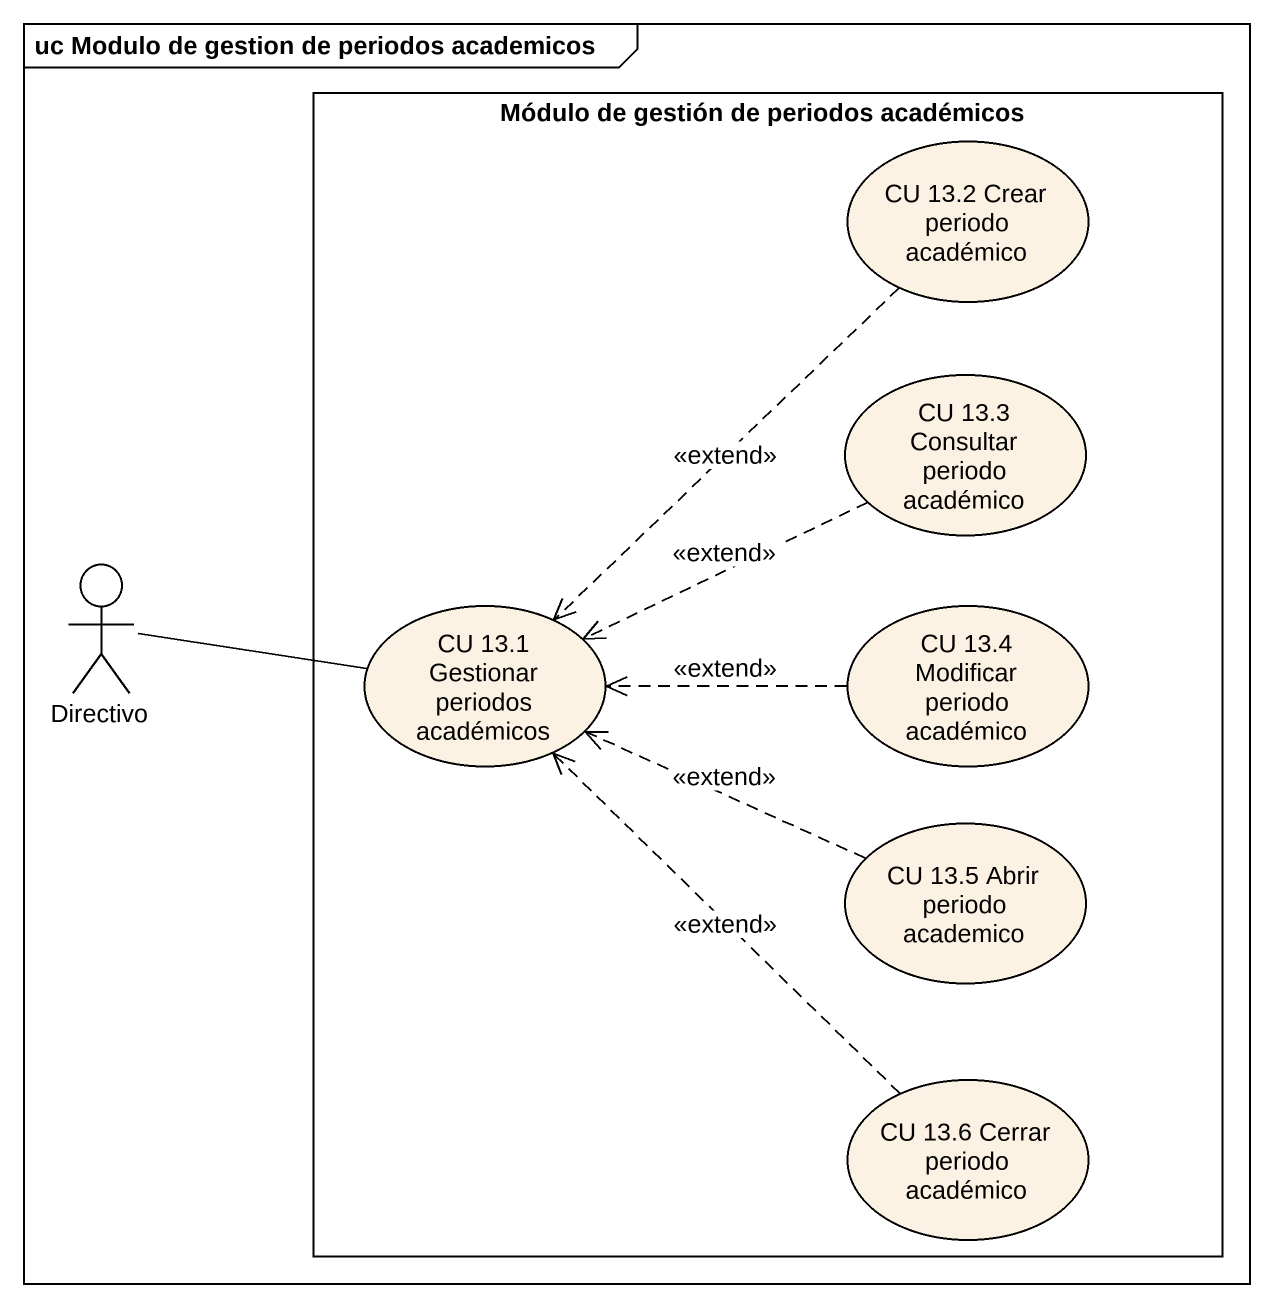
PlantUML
@startuml
mainframe uc Modulo de gestion de periodos academicos
rectangle "Módulo de gestión de periodos académicos" as Módulo_de_gestión_de {
  usecase "CU 13.2 Crear periodo académico" as CU_13_2_Crear_periodo
  usecase "CU 13.3 Consultar periodo académico" as CU_13_3_Consultar_periodo
  usecase "CU 13.1 Gestionar periodos académicos" as CU_13_1_Gestionar_periodos
  usecase "CU 13.4 Modificar periodo académico" as CU_13_4_Modificar_periodo
  usecase "CU 13.5 Abrir periodo academico" as CU_13_5_Abrir_periodo
  usecase "CU 13.6 Cerrar periodo académico" as CU_13_6_Cerrar_periodo
}
actor Directivo
CU_13_2_Crear_periodo ..> CU_13_1_Gestionar_periodos : <<extend>>
CU_13_3_Consultar_periodo .left.> CU_13_1_Gestionar_periodos : <<extend>>
Directivo -right- CU_13_1_Gestionar_periodos
CU_13_4_Modificar_periodo .left.> CU_13_1_Gestionar_periodos : <<extend>>
CU_13_5_Abrir_periodo .left.> CU_13_1_Gestionar_periodos : <<extend>>
CU_13_6_Cerrar_periodo .up.> CU_13_1_Gestionar_periodos : <<extend>>
@enduml
